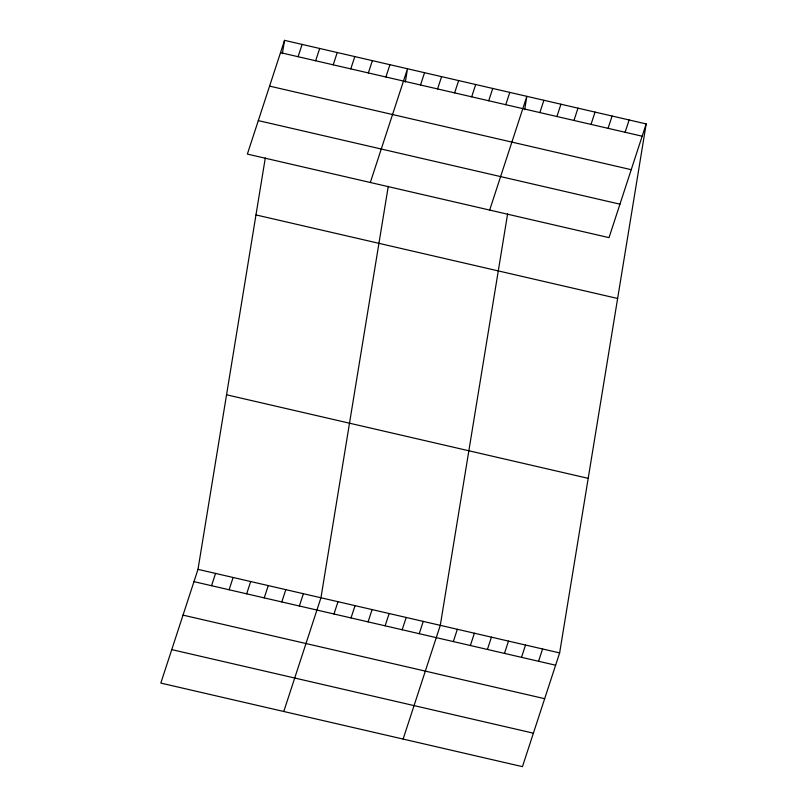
<?xml version="1.0" encoding="UTF-8"?>
<svg xmlns="http://www.w3.org/2000/svg" width="807" height="807" viewBox="0 0 807 807"><rect width="100%" height="100%" fill="white"/><g stroke="black" fill="none" stroke-linecap="round" stroke-linejoin="round"><path stroke-width="1.21" d="M646.185 123.915L609.013 237.641L247.366 154.087L284.548 40.35L646.185 123.915L559.634 652.913L522.452 766.65L160.815 683.085L197.987 569.359L265.301 157.94M282.359 53.686L284.548 40.35M388.258 186.356L320.944 597.765L283.771 711.502M405.316 82.092L407.505 68.756L370.322 182.493M507.603 213.926L440.289 625.344L403.117 739.071M524.661 109.671L526.84 96.336L489.667 210.072M298.086 56.702L302.111 44.405M315.658 60.767L319.673 48.47M333.22 64.822L337.235 52.526M350.783 68.877L354.808 56.581M368.355 72.943L372.37 60.646M211.535 585.711L215.56 573.414M385.917 76.998L389.932 64.701M229.107 589.766L233.122 577.469M246.67 593.821L250.684 581.534M420.528 84.997L424.553 72.701M264.232 597.886L268.257 585.589M437.576 88.931L441.6 76.635M281.794 601.941L285.819 589.645M454.623 92.876L458.648 80.579M299.367 606.007L303.382 593.71M471.681 96.81L475.696 84.523M488.729 100.754L492.744 88.457M333.977 613.996L338.002 601.699M505.777 104.688L509.792 92.401M351.025 617.94L355.05 605.643M368.073 621.874L372.098 609.588M539.873 112.576L543.888 100.28M385.121 625.818L389.145 613.522M556.921 116.511L560.936 104.214M402.168 629.753L406.193 617.466M573.969 120.455L577.983 108.158M419.226 633.697L423.241 621.4M591.017 124.389L595.041 112.092M608.064 128.333L612.089 116.037M453.322 641.575L457.337 629.278M625.112 132.267L629.137 119.971M470.37 645.519L474.385 633.223M487.418 649.453L491.433 637.157M504.466 653.398L508.481 641.101M521.514 657.332L525.528 645.035M538.562 661.276L542.586 648.979M280.523 52.647L642.16 136.212M269.588 86.117L631.225 169.682M258.311 120.606L619.947 204.171M255.98 214.924L617.617 298.479M226.555 394.784L588.192 478.349M197.987 569.359L559.634 652.913M193.973 581.645L555.609 665.21M183.028 615.126L544.675 698.691M171.76 649.615L533.397 733.18"/></g></svg>
